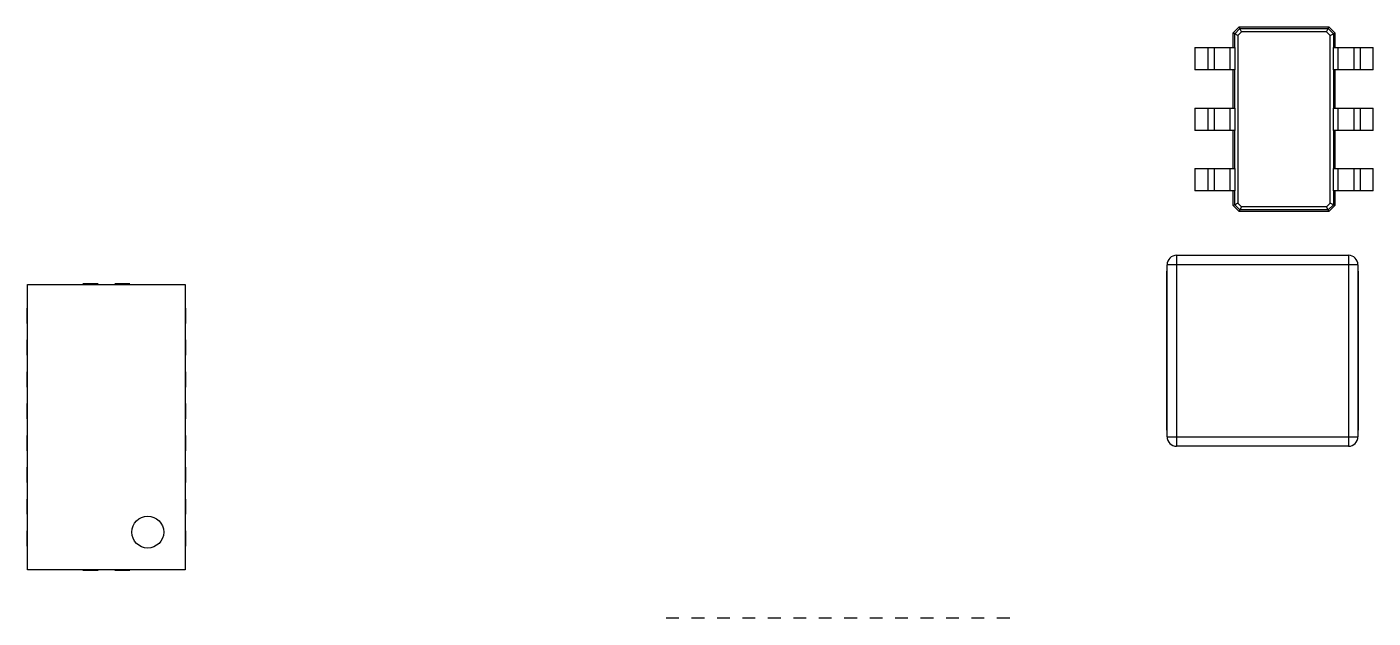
# Model space of a CAD drawing. Header units: millimetres. Extents: x -17 to 297, y -6 to 233.
# Drawn here: x 19.85 to 41.01, y 89.48 to 98.76 of the extents above; entities that cross this region are included whole.
import ezdxf

# ---------------------------------------------------------------- set-up
doc = ezdxf.new("R2010")
doc.units = ezdxf.units.MM
doc.header["$MEASUREMENT"] = 0
doc.layers.add('图层0000', color=7, linetype='Continuous', lineweight=25)

msp = doc.modelspace()

# ---------------------------------------------------------------- linework, layer by layer
at = {"layer": '图层0000', "color": 7, "linetype": 'Continuous', "lineweight": 25}
for p, q in [((38.815, 98.668), (38.91, 98.763)), ((38.815, 98.438), (38.815, 98.668)), ((38.84, 98.655), (38.815, 98.668)), ((38.84, 98.655), (38.922, 98.738)), ((38.84, 98.438), (38.84, 98.655)), ((38.889, 98.63), (38.84, 98.655)), ((38.947, 98.688), (38.889, 98.63)), ((38.889, 98.63), (38.889, 95.995)), ((38.91, 98.763), (40.32, 98.763)), ((38.922, 98.738), (38.91, 98.763)), ((38.922, 98.738), (40.307, 98.738)), ((38.947, 98.688), (38.922, 98.738)), ((40.283, 98.688), (38.947, 98.688)), ((40.283, 98.688), (40.307, 98.738)), ((40.341, 98.63), (40.283, 98.688)), ((40.307, 98.738), (40.32, 98.763)), ((40.307, 98.738), (40.39, 98.655)), ((40.32, 98.763), (40.415, 98.668)), ((40.341, 98.63), (40.39, 98.655)), ((40.341, 95.995), (40.341, 98.63)), ((40.39, 98.655), (40.415, 98.668)), ((40.39, 98.655), (40.39, 98.438)), ((40.415, 98.668), (40.415, 98.438)), ((38.215, 98.438), (38.415, 98.438)), ((38.215, 98.438), (38.215, 98.088)), ((38.415, 98.438), (38.515, 98.438)), ((38.415, 98.438), (38.415, 98.088)), ((38.515, 98.438), (38.765, 98.438)), ((38.515, 98.438), (38.515, 98.088)), ((38.515, 98.438), (38.515, 98.088)), ((38.765, 98.438), (38.815, 98.438)), ((38.765, 98.438), (38.765, 98.088)), ((38.815, 98.438), (38.84, 98.438)), ((38.84, 98.438), (38.84, 98.088)), ((40.39, 98.088), (40.39, 98.438)), ((40.39, 98.438), (40.415, 98.438)), ((40.415, 98.438), (40.465, 98.438)), ((40.465, 98.438), (40.715, 98.438)), ((40.465, 98.088), (40.465, 98.438)), ((40.715, 98.438), (40.815, 98.438)), ((40.715, 98.088), (40.715, 98.438)), ((40.715, 98.088), (40.715, 98.438)), ((40.815, 98.438), (41.015, 98.438)), ((40.815, 98.088), (40.815, 98.438)), ((41.015, 98.088), (41.015, 98.438)), ((38.415, 98.088), (38.215, 98.088)), ((38.515, 98.088), (38.415, 98.088)), ((38.765, 98.088), (38.515, 98.088)), ((38.815, 98.088), (38.765, 98.088)), ((38.815, 97.488), (38.815, 98.088)), ((38.84, 98.088), (38.815, 98.088)), ((38.84, 97.488), (38.84, 98.088)), ((40.39, 98.088), (40.39, 97.488)), ((40.415, 98.088), (40.39, 98.088)), ((40.415, 98.088), (40.415, 97.488)), ((40.465, 98.088), (40.415, 98.088)), ((40.715, 98.088), (40.465, 98.088)), ((40.815, 98.088), (40.715, 98.088)), ((41.015, 98.088), (40.815, 98.088)), ((38.215, 97.488), (38.415, 97.488)), ((38.215, 97.488), (38.215, 97.138)), ((38.415, 97.488), (38.515, 97.488)), ((38.415, 97.488), (38.415, 97.138)), ((38.515, 97.488), (38.765, 97.488)), ((38.515, 97.488), (38.515, 97.138)), ((38.515, 97.488), (38.515, 97.138)), ((38.765, 97.488), (38.815, 97.488)), ((38.765, 97.488), (38.765, 97.138)), ((38.815, 97.488), (38.84, 97.488)), ((38.84, 97.488), (38.84, 97.138)), ((40.39, 97.138), (40.39, 97.488)), ((40.39, 97.488), (40.415, 97.488)), ((40.415, 97.488), (40.465, 97.488)), ((40.465, 97.488), (40.715, 97.488)), ((40.465, 97.138), (40.465, 97.488)), ((40.715, 97.488), (40.815, 97.488)), ((40.715, 97.138), (40.715, 97.488)), ((40.715, 97.138), (40.715, 97.488)), ((40.815, 97.488), (41.015, 97.488)), ((40.815, 97.138), (40.815, 97.488)), ((41.015, 97.138), (41.015, 97.488)), ((38.415, 97.138), (38.215, 97.138)), ((38.515, 97.138), (38.415, 97.138)), ((38.765, 97.138), (38.515, 97.138)), ((38.815, 97.138), (38.765, 97.138)), ((38.815, 96.538), (38.815, 97.138)), ((38.84, 97.138), (38.815, 97.138)), ((38.84, 96.538), (38.84, 97.138)), ((40.39, 97.138), (40.39, 96.538)), ((40.415, 97.138), (40.39, 97.138)), ((40.415, 97.138), (40.415, 96.538)), ((40.465, 97.138), (40.415, 97.138)), ((40.715, 97.138), (40.465, 97.138)), ((40.815, 97.138), (40.715, 97.138)), ((41.015, 97.138), (40.815, 97.138)), ((38.215, 96.538), (38.415, 96.538)), ((38.215, 96.538), (38.215, 96.188)), ((38.415, 96.538), (38.515, 96.538)), ((38.415, 96.538), (38.415, 96.188)), ((38.515, 96.538), (38.765, 96.538)), ((38.515, 96.538), (38.515, 96.188)), ((38.515, 96.538), (38.515, 96.188)), ((38.765, 96.538), (38.815, 96.538)), ((38.765, 96.538), (38.765, 96.188)), ((38.815, 96.538), (38.84, 96.538)), ((38.84, 96.538), (38.84, 96.188)), ((40.39, 96.188), (40.39, 96.538)), ((40.39, 96.538), (40.415, 96.538)), ((40.415, 96.538), (40.465, 96.538)), ((40.465, 96.538), (40.715, 96.538)), ((40.465, 96.188), (40.465, 96.538)), ((40.715, 96.538), (40.815, 96.538)), ((40.715, 96.188), (40.715, 96.538)), ((40.715, 96.188), (40.715, 96.538)), ((40.815, 96.538), (41.015, 96.538)), ((40.815, 96.188), (40.815, 96.538)), ((41.015, 96.188), (41.015, 96.538)), ((38.415, 96.188), (38.215, 96.188)), ((38.515, 96.188), (38.415, 96.188)), ((38.765, 96.188), (38.515, 96.188)), ((38.815, 96.188), (38.765, 96.188)), ((38.815, 95.958), (38.815, 96.188)), ((38.84, 96.188), (38.815, 96.188)), ((38.84, 95.97), (38.84, 96.188)), ((40.39, 96.188), (40.39, 95.97)), ((40.415, 96.188), (40.39, 96.188)), ((40.415, 96.188), (40.415, 95.958)), ((40.465, 96.188), (40.415, 96.188)), ((40.715, 96.188), (40.465, 96.188)), ((40.815, 96.188), (40.715, 96.188)), ((41.015, 96.188), (40.815, 96.188)), ((38.84, 95.97), (38.815, 95.958)), ((38.91, 95.863), (38.815, 95.958)), ((38.889, 95.995), (38.84, 95.97)), ((38.922, 95.888), (38.84, 95.97)), ((38.947, 95.937), (38.889, 95.995)), ((38.922, 95.888), (38.91, 95.863)), ((38.947, 95.937), (38.922, 95.888)), ((40.307, 95.888), (38.922, 95.888)), ((40.283, 95.937), (38.947, 95.937)), ((40.283, 95.937), (40.341, 95.995)), ((40.307, 95.888), (40.283, 95.937)), ((40.39, 95.97), (40.307, 95.888)), ((40.32, 95.863), (40.307, 95.888)), ((40.415, 95.958), (40.32, 95.863)), ((40.39, 95.97), (40.341, 95.995)), ((40.415, 95.958), (40.39, 95.97)), ((40.32, 95.863), (38.91, 95.863)), ((37.777, 92.325), (37.777, 95.025)), ((37.927, 95.025), (37.777, 95.025)), ((37.927, 95.175), (40.627, 95.175)), ((37.927, 95.175), (37.927, 95.025)), ((40.627, 95.025), (37.927, 95.025)), ((37.927, 95.025), (37.927, 92.325)), ((40.627, 95.175), (40.627, 95.025)), ((40.777, 95.025), (40.627, 95.025)), ((40.627, 95.025), (40.627, 92.325)), ((40.777, 95.025), (40.777, 92.325)), ((37.777, 94.925), (37.767, 94.925)), ((37.767, 94.925), (37.767, 92.425)), ((40.787, 94.925), (40.777, 94.925)), ((40.787, 92.425), (40.787, 94.925)), ((19.862, 90.235), (19.862, 94.715)), ((19.862, 94.715), (22.342, 94.715)), ((20.972, 94.725), (20.732, 94.725)), ((21.472, 94.725), (21.232, 94.725)), ((22.342, 94.715), (22.342, 90.235)), ((19.852, 94.345), (19.862, 94.345)), ((19.852, 94.345), (19.852, 94.105)), ((22.342, 94.345), (22.352, 94.345)), ((22.352, 94.105), (22.352, 94.345)), ((19.862, 94.105), (19.852, 94.105)), ((22.352, 94.105), (22.342, 94.105)), ((19.852, 93.845), (19.862, 93.845)), ((19.852, 93.845), (19.852, 93.605)), ((22.342, 93.845), (22.352, 93.845)), ((22.352, 93.605), (22.352, 93.845)), ((19.862, 93.605), (19.852, 93.605)), ((22.352, 93.605), (22.342, 93.605)), ((19.852, 93.345), (19.862, 93.345)), ((19.852, 93.345), (19.852, 93.105)), ((22.342, 93.345), (22.352, 93.345)), ((22.352, 93.105), (22.352, 93.345)), ((19.862, 93.105), (19.852, 93.105)), ((22.352, 93.105), (22.342, 93.105)), ((19.852, 92.845), (19.862, 92.845)), ((19.852, 92.845), (19.852, 92.605)), ((22.342, 92.845), (22.352, 92.845)), ((22.352, 92.605), (22.352, 92.845)), ((19.862, 92.605), (19.852, 92.605)), ((22.352, 92.605), (22.342, 92.605)), ((19.852, 92.345), (19.862, 92.345)), ((19.852, 92.345), (19.852, 92.105)), ((22.342, 92.345), (22.352, 92.345)), ((22.352, 92.105), (22.352, 92.345)), ((37.777, 92.425), (37.767, 92.425)), ((37.777, 92.325), (37.927, 92.325)), ((37.927, 92.325), (40.627, 92.325)), ((37.927, 92.325), (37.927, 92.175)), ((40.627, 92.325), (40.777, 92.325)), ((40.627, 92.325), (40.627, 92.175)), ((40.787, 92.425), (40.777, 92.425)), ((19.862, 92.105), (19.852, 92.105)), ((22.352, 92.105), (22.342, 92.105)), ((40.627, 92.175), (37.927, 92.175)), ((19.852, 91.845), (19.862, 91.845)), ((19.852, 91.845), (19.852, 91.605)), ((22.342, 91.845), (22.352, 91.845)), ((22.352, 91.605), (22.352, 91.845)), ((19.862, 91.605), (19.852, 91.605)), ((22.352, 91.605), (22.342, 91.605)), ((19.852, 91.345), (19.862, 91.345)), ((19.852, 91.345), (19.852, 91.105)), ((22.342, 91.345), (22.352, 91.345)), ((22.352, 91.105), (22.352, 91.345)), ((19.862, 91.105), (19.852, 91.105)), ((22.352, 91.105), (22.342, 91.105)), ((19.852, 90.845), (19.862, 90.845)), ((19.852, 90.845), (19.852, 90.605)), ((22.342, 90.845), (22.352, 90.845)), ((22.352, 90.605), (22.352, 90.845)), ((19.862, 90.605), (19.852, 90.605)), ((22.352, 90.605), (22.342, 90.605)), ((22.342, 90.235), (19.862, 90.235)), ((20.732, 90.225), (20.972, 90.225)), ((21.232, 90.225), (21.472, 90.225)), ((30.102, 89.475), (29.902, 89.475)), ((30.502, 89.475), (30.302, 89.475)), ((30.902, 89.475), (30.702, 89.475)), ((31.302, 89.475), (31.102, 89.475)), ((31.702, 89.475), (31.502, 89.475)), ((32.102, 89.475), (31.902, 89.475)), ((32.502, 89.475), (32.302, 89.475)), ((32.902, 89.475), (32.702, 89.475)), ((33.302, 89.475), (33.102, 89.475)), ((33.702, 89.475), (33.502, 89.475)), ((34.102, 89.475), (33.902, 89.475)), ((34.502, 89.475), (34.302, 89.475)), ((34.902, 89.475), (34.702, 89.475)), ((35.302, 89.475), (35.102, 89.475))]:
    msp.add_line(p, q, dxfattribs=at)
msp.add_circle((21.752, 90.825), 0.25, dxfattribs=at)
for centre, start, end in [((37.927, 95.025), 90, 180), ((40.627, 95.025), 0, 90), ((37.927, 92.325), 180, 270), ((40.627, 92.325), 270, 0)]:
    msp.add_arc(centre, 0.15, start, end, dxfattribs=at)

doc.saveas('drawing.dxf')
